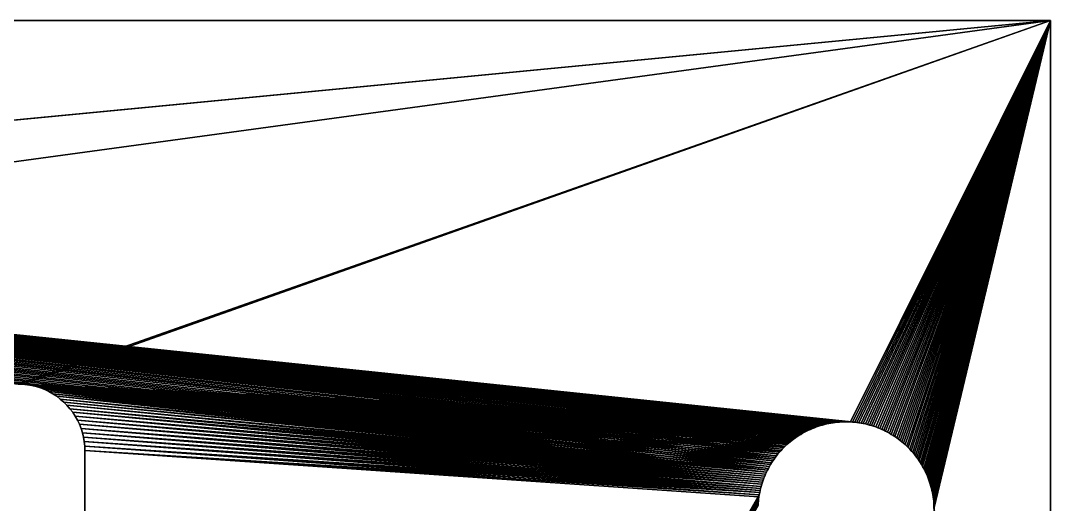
# Model space of a CAD drawing. Extents: x -751 to -532, y 243 to 386.
# Drawn here: x -588.2 to -532.5, y 360.2 to 386.4 of the extents above; entities that cross this region are included whole.
import ezdxf

# ---------------------------------------------------------------- set-up
doc = ezdxf.new("R2010")
doc.units = 0

msp = doc.modelspace()

# ---------------------------------------------------------------- linework, layer by layer
for points in [[(-751.477, 386.383, -3.492), (-751.477, 386.383, 3.492), (-532.462, 386.383, 3.492)], [(-751.477, 386.383, -3.492), (-532.462, 386.383, 3.492), (-532.462, 386.383, -3.492)], [(-737.194, 366.707, -3.492), (-751.477, 386.383, -3.492), (-532.462, 386.383, -3.492)], [(-543.048, 364.646, 3.492), (-532.462, 386.383, 3.492), (-751.477, 386.383, 3.492)], [(-543.164, 364.656, 3.492), (-543.048, 364.646, 3.492), (-751.477, 386.383, 3.492)], [(-543.281, 364.663, 3.492), (-543.164, 364.656, 3.492), (-751.477, 386.383, 3.492)], [(-543.398, 364.667, 3.492), (-543.281, 364.663, 3.492), (-751.477, 386.383, 3.492)], [(-543.515, 364.669, 3.492), (-543.398, 364.667, 3.492), (-751.477, 386.383, 3.492)], [(-543.632, 364.667, 3.492), (-543.515, 364.669, 3.492), (-751.477, 386.383, 3.492)], [(-543.748, 364.663, 3.492), (-543.632, 364.667, 3.492), (-751.477, 386.383, 3.492)], [(-543.865, 364.656, 3.492), (-543.748, 364.663, 3.492), (-751.477, 386.383, 3.492)], [(-543.982, 364.646, 3.492), (-543.865, 364.656, 3.492), (-751.477, 386.383, 3.492)], [(-544.098, 364.633, 3.492), (-543.982, 364.646, 3.492), (-751.477, 386.383, 3.492)], [(-544.214, 364.617, 3.492), (-544.098, 364.633, 3.492), (-751.477, 386.383, 3.492)], [(-544.329, 364.599, 3.492), (-544.214, 364.617, 3.492), (-751.477, 386.383, 3.492)], [(-544.444, 364.577, 3.492), (-544.329, 364.599, 3.492), (-751.477, 386.383, 3.492)], [(-544.558, 364.553, 3.492), (-544.444, 364.577, 3.492), (-751.477, 386.383, 3.492)], [(-544.672, 364.526, 3.492), (-544.558, 364.553, 3.492), (-751.477, 386.383, 3.492)], [(-544.785, 364.496, 3.492), (-544.672, 364.526, 3.492), (-751.477, 386.383, 3.492)], [(-544.897, 364.464, 3.492), (-544.785, 364.496, 3.492), (-751.477, 386.383, 3.492)], [(-545.009, 364.428, 3.492), (-544.897, 364.464, 3.492), (-751.477, 386.383, 3.492)], [(-545.119, 364.39, 3.492), (-545.009, 364.428, 3.492), (-751.477, 386.383, 3.492)], [(-545.229, 364.35, 3.492), (-545.119, 364.39, 3.492), (-751.477, 386.383, 3.492)], [(-545.337, 364.306, 3.492), (-545.229, 364.35, 3.492), (-751.477, 386.383, 3.492)], [(-545.445, 364.26, 3.492), (-545.337, 364.306, 3.492), (-751.477, 386.383, 3.492)], [(-545.551, 364.211, 3.492), (-545.445, 364.26, 3.492), (-751.477, 386.383, 3.492)], [(-545.656, 364.16, 3.492), (-545.551, 364.211, 3.492), (-751.477, 386.383, 3.492)], [(-545.76, 364.106, 3.492), (-545.656, 364.16, 3.492), (-751.477, 386.383, 3.492)], [(-545.862, 364.05, 3.492), (-545.76, 364.106, 3.492), (-751.477, 386.383, 3.492)], [(-545.963, 363.991, 3.492), (-545.862, 364.05, 3.492), (-751.477, 386.383, 3.492)], [(-546.063, 363.93, 3.492), (-545.963, 363.991, 3.492), (-751.477, 386.383, 3.492)], [(-546.161, 363.866, 3.492), (-546.063, 363.93, 3.492), (-751.477, 386.383, 3.492)], [(-546.257, 363.8, 3.492), (-546.161, 363.866, 3.492), (-751.477, 386.383, 3.492)], [(-546.352, 363.731, 3.492), (-546.257, 363.8, 3.492), (-751.477, 386.383, 3.492)], [(-546.445, 363.661, 3.492), (-546.352, 363.731, 3.492), (-751.477, 386.383, 3.492)], [(-546.536, 363.588, 3.492), (-546.445, 363.661, 3.492), (-751.477, 386.383, 3.492)], [(-546.625, 363.512, 3.492), (-546.536, 363.588, 3.492), (-751.477, 386.383, 3.492)], [(-546.713, 363.435, 3.492), (-546.625, 363.512, 3.492), (-751.477, 386.383, 3.492)], [(-546.799, 363.355, 3.492), (-546.713, 363.435, 3.492), (-751.477, 386.383, 3.492)], [(-546.882, 363.274, 3.492), (-546.799, 363.355, 3.492), (-751.477, 386.383, 3.492)], [(-546.964, 363.19, 3.492), (-546.882, 363.274, 3.492), (-751.477, 386.383, 3.492)], [(-547.044, 363.104, 3.492), (-546.964, 363.19, 3.492), (-751.477, 386.383, 3.492)], [(-547.121, 363.017, 3.492), (-547.044, 363.104, 3.492), (-751.477, 386.383, 3.492)], [(-547.196, 362.927, 3.492), (-547.121, 363.017, 3.492), (-751.477, 386.383, 3.492)], [(-547.269, 362.836, 3.492), (-547.196, 362.927, 3.492), (-751.477, 386.383, 3.492)], [(-547.34, 362.743, 3.492), (-547.269, 362.836, 3.492), (-751.477, 386.383, 3.492)], [(-547.409, 362.648, 3.492), (-547.34, 362.743, 3.492), (-751.477, 386.383, 3.492)], [(-547.475, 362.552, 3.492), (-547.409, 362.648, 3.492), (-751.477, 386.383, 3.492)], [(-547.538, 362.454, 3.492), (-547.475, 362.552, 3.492), (-751.477, 386.383, 3.492)], [(-547.6, 362.355, 3.492), (-547.538, 362.454, 3.492), (-751.477, 386.383, 3.492)], [(-547.659, 362.254, 3.492), (-547.6, 362.355, 3.492), (-751.477, 386.383, 3.492)], [(-547.715, 362.151, 3.492), (-547.659, 362.254, 3.492), (-751.477, 386.383, 3.492)], [(-547.769, 362.047, 3.492), (-547.715, 362.151, 3.492), (-751.477, 386.383, 3.492)], [(-547.82, 361.942, 3.492), (-547.769, 362.047, 3.492), (-751.477, 386.383, 3.492)], [(-751.477, 386.383, 3.492), (-588.281, 366.707, 3.492), (-588.035, 366.698, 3.492)], [(-751.477, 386.383, 3.492), (-588.035, 366.698, 3.492), (-587.791, 366.673, 3.492)], [(-547.82, 361.942, 3.492), (-751.477, 386.383, 3.492), (-587.791, 366.673, 3.492)], [(-736.855, 366.719, -3.492), (-737.194, 366.707, -3.492), (-532.462, 386.383, -3.492)], [(-676.593, 366.719, -3.492), (-736.855, 366.719, -3.492), (-532.462, 386.383, -3.492)], [(-676.593, 366.719, -3.492), (-532.462, 386.383, -3.492), (-588.281, 366.707, -3.492)], [(-532.462, 386.383, -3.492), (-588.035, 366.698, -3.492), (-588.281, 366.707, -3.492)], [(-532.462, 386.383, -3.492), (-543.281, 364.663, -3.492), (-588.035, 366.698, -3.492)], [(-532.462, 386.383, -3.492), (-543.164, 364.656, -3.492), (-543.281, 364.663, -3.492)], [(-532.462, 386.383, -3.492), (-543.048, 364.646, -3.492), (-543.164, 364.656, -3.492)], [(-532.462, 386.383, -3.492), (-542.932, 364.633, -3.492), (-543.048, 364.646, -3.492)], [(-543.048, 364.646, 3.492), (-542.932, 364.633, 3.492), (-532.462, 386.383, 3.492)], [(-532.462, 386.383, -3.492), (-542.816, 364.617, -3.492), (-542.932, 364.633, -3.492)], [(-542.932, 364.633, 3.492), (-542.816, 364.617, 3.492), (-532.462, 386.383, 3.492)], [(-532.462, 386.383, -3.492), (-542.701, 364.599, -3.492), (-542.816, 364.617, -3.492)], [(-542.816, 364.617, 3.492), (-542.701, 364.599, 3.492), (-532.462, 386.383, 3.492)], [(-542.586, 364.577, -3.492), (-542.701, 364.599, -3.492), (-532.462, 386.383, -3.492)], [(-532.462, 386.383, 3.492), (-542.701, 364.599, 3.492), (-542.586, 364.577, 3.492)], [(-542.471, 364.553, -3.492), (-542.586, 364.577, -3.492), (-532.462, 386.383, -3.492)], [(-532.462, 386.383, 3.492), (-542.586, 364.577, 3.492), (-542.471, 364.553, 3.492)], [(-542.358, 364.526, -3.492), (-542.471, 364.553, -3.492), (-532.462, 386.383, -3.492)], [(-532.462, 386.383, 3.492), (-542.471, 364.553, 3.492), (-542.358, 364.526, 3.492)], [(-542.245, 364.496, -3.492), (-542.358, 364.526, -3.492), (-532.462, 386.383, -3.492)], [(-532.462, 386.383, 3.492), (-542.358, 364.526, 3.492), (-542.245, 364.496, 3.492)], [(-542.132, 364.464, -3.492), (-542.245, 364.496, -3.492), (-532.462, 386.383, -3.492)], [(-532.462, 386.383, 3.492), (-542.245, 364.496, 3.492), (-542.132, 364.464, 3.492)], [(-542.021, 364.428, -3.492), (-542.132, 364.464, -3.492), (-532.462, 386.383, -3.492)], [(-532.462, 386.383, 3.492), (-542.132, 364.464, 3.492), (-542.021, 364.428, 3.492)], [(-541.91, 364.39, -3.492), (-542.021, 364.428, -3.492), (-532.462, 386.383, -3.492)], [(-532.462, 386.383, 3.492), (-542.021, 364.428, 3.492), (-541.91, 364.39, 3.492)], [(-541.801, 364.35, -3.492), (-541.91, 364.39, -3.492), (-532.462, 386.383, -3.492)], [(-532.462, 386.383, 3.492), (-541.91, 364.39, 3.492), (-541.801, 364.35, 3.492)], [(-541.692, 364.306, -3.492), (-541.801, 364.35, -3.492), (-532.462, 386.383, -3.492)], [(-532.462, 386.383, 3.492), (-541.801, 364.35, 3.492), (-541.692, 364.306, 3.492)], [(-541.585, 364.26, -3.492), (-541.692, 364.306, -3.492), (-532.462, 386.383, -3.492)], [(-532.462, 386.383, 3.492), (-541.692, 364.306, 3.492), (-541.585, 364.26, 3.492)], [(-541.479, 364.211, -3.492), (-541.585, 364.26, -3.492), (-532.462, 386.383, -3.492)], [(-532.462, 386.383, 3.492), (-541.585, 364.26, 3.492), (-541.479, 364.211, 3.492)], [(-541.373, 364.16, -3.492), (-541.479, 364.211, -3.492), (-532.462, 386.383, -3.492)], [(-532.462, 386.383, 3.492), (-541.479, 364.211, 3.492), (-541.373, 364.16, 3.492)], [(-541.27, 364.106, -3.492), (-541.373, 364.16, -3.492), (-532.462, 386.383, -3.492)], [(-532.462, 386.383, 3.492), (-541.373, 364.16, 3.492), (-541.27, 364.106, 3.492)], [(-541.167, 364.05, -3.492), (-541.27, 364.106, -3.492), (-532.462, 386.383, -3.492)], [(-532.462, 386.383, 3.492), (-541.27, 364.106, 3.492), (-541.167, 364.05, 3.492)], [(-541.066, 363.991, -3.492), (-541.167, 364.05, -3.492), (-532.462, 386.383, -3.492)], [(-532.462, 386.383, 3.492), (-541.167, 364.05, 3.492), (-541.066, 363.991, 3.492)], [(-540.967, 363.93, -3.492), (-541.066, 363.991, -3.492), (-532.462, 386.383, -3.492)], [(-532.462, 386.383, 3.492), (-541.066, 363.991, 3.492), (-540.967, 363.93, 3.492)], [(-540.869, 363.866, -3.492), (-540.967, 363.93, -3.492), (-532.462, 386.383, -3.492)], [(-532.462, 386.383, 3.492), (-540.967, 363.93, 3.492), (-540.869, 363.866, 3.492)], [(-540.772, 363.8, -3.492), (-540.869, 363.866, -3.492), (-532.462, 386.383, -3.492)], [(-532.462, 386.383, 3.492), (-540.869, 363.866, 3.492), (-540.772, 363.8, 3.492)], [(-540.678, 363.731, -3.492), (-540.772, 363.8, -3.492), (-532.462, 386.383, -3.492)], [(-532.462, 386.383, 3.492), (-540.772, 363.8, 3.492), (-540.678, 363.731, 3.492)], [(-540.585, 363.661, -3.492), (-540.678, 363.731, -3.492), (-532.462, 386.383, -3.492)], [(-532.462, 386.383, 3.492), (-540.678, 363.731, 3.492), (-540.585, 363.661, 3.492)], [(-540.493, 363.588, -3.492), (-540.585, 363.661, -3.492), (-532.462, 386.383, -3.492)], [(-532.462, 386.383, 3.492), (-540.585, 363.661, 3.492), (-540.493, 363.588, 3.492)], [(-540.404, 363.512, -3.492), (-540.493, 363.588, -3.492), (-532.462, 386.383, -3.492)], [(-532.462, 386.383, 3.492), (-540.493, 363.588, 3.492), (-540.404, 363.512, 3.492)], [(-540.316, 363.435, -3.492), (-540.404, 363.512, -3.492), (-532.462, 386.383, -3.492)], [(-532.462, 386.383, 3.492), (-540.404, 363.512, 3.492), (-540.316, 363.435, 3.492)], [(-540.231, 363.355, -3.492), (-540.316, 363.435, -3.492), (-532.462, 386.383, -3.492)], [(-532.462, 386.383, 3.492), (-540.316, 363.435, 3.492), (-540.231, 363.355, 3.492)], [(-540.147, 363.274, -3.492), (-540.231, 363.355, -3.492), (-532.462, 386.383, -3.492)], [(-532.462, 386.383, 3.492), (-540.231, 363.355, 3.492), (-540.147, 363.274, 3.492)], [(-540.066, 363.19, -3.492), (-540.147, 363.274, -3.492), (-532.462, 386.383, -3.492)], [(-532.462, 386.383, 3.492), (-540.147, 363.274, 3.492), (-540.066, 363.19, 3.492)], [(-539.986, 363.104, -3.492), (-540.066, 363.19, -3.492), (-532.462, 386.383, -3.492)], [(-532.462, 386.383, 3.492), (-540.066, 363.19, 3.492), (-539.986, 363.104, 3.492)], [(-539.909, 363.017, -3.492), (-539.986, 363.104, -3.492), (-532.462, 386.383, -3.492)], [(-532.462, 386.383, 3.492), (-539.986, 363.104, 3.492), (-539.909, 363.017, 3.492)], [(-539.833, 362.927, -3.492), (-539.909, 363.017, -3.492), (-532.462, 386.383, -3.492)], [(-532.462, 386.383, 3.492), (-539.909, 363.017, 3.492), (-539.833, 362.927, 3.492)], [(-539.76, 362.836, -3.492), (-539.833, 362.927, -3.492), (-532.462, 386.383, -3.492)], [(-532.462, 386.383, 3.492), (-539.833, 362.927, 3.492), (-539.76, 362.836, 3.492)], [(-539.689, 362.743, -3.492), (-539.76, 362.836, -3.492), (-532.462, 386.383, -3.492)], [(-532.462, 386.383, 3.492), (-539.76, 362.836, 3.492), (-539.689, 362.743, 3.492)], [(-539.621, 362.648, -3.492), (-539.689, 362.743, -3.492), (-532.462, 386.383, -3.492)], [(-532.462, 386.383, 3.492), (-539.689, 362.743, 3.492), (-539.621, 362.648, 3.492)], [(-539.555, 362.552, -3.492), (-539.621, 362.648, -3.492), (-532.462, 386.383, -3.492)], [(-532.462, 386.383, 3.492), (-539.621, 362.648, 3.492), (-539.555, 362.552, 3.492)], [(-539.491, 362.454, -3.492), (-539.555, 362.552, -3.492), (-532.462, 386.383, -3.492)], [(-532.462, 386.383, 3.492), (-539.555, 362.552, 3.492), (-539.491, 362.454, 3.492)], [(-539.43, 362.355, -3.492), (-539.491, 362.454, -3.492), (-532.462, 386.383, -3.492)], [(-532.462, 386.383, 3.492), (-539.491, 362.454, 3.492), (-539.43, 362.355, 3.492)], [(-539.371, 362.254, -3.492), (-539.43, 362.355, -3.492), (-532.462, 386.383, -3.492)], [(-532.462, 386.383, 3.492), (-539.43, 362.355, 3.492), (-539.371, 362.254, 3.492)], [(-539.315, 362.151, -3.492), (-539.371, 362.254, -3.492), (-532.462, 386.383, -3.492)], [(-532.462, 386.383, 3.492), (-539.371, 362.254, 3.492), (-539.315, 362.151, 3.492)], [(-539.261, 362.047, -3.492), (-539.315, 362.151, -3.492), (-532.462, 386.383, -3.492)], [(-532.462, 386.383, 3.492), (-539.315, 362.151, 3.492), (-539.261, 362.047, 3.492)], [(-539.21, 361.942, -3.492), (-539.261, 362.047, -3.492), (-532.462, 386.383, -3.492)], [(-532.462, 386.383, 3.492), (-539.261, 362.047, 3.492), (-539.21, 361.942, 3.492)], [(-539.161, 361.836, -3.492), (-539.21, 361.942, -3.492), (-532.462, 386.383, -3.492)], [(-532.462, 386.383, 3.492), (-539.21, 361.942, 3.492), (-539.161, 361.836, 3.492)], [(-539.115, 361.729, -3.492), (-539.161, 361.836, -3.492), (-532.462, 386.383, -3.492)], [(-532.462, 386.383, 3.492), (-539.161, 361.836, 3.492), (-539.115, 361.729, 3.492)], [(-539.071, 361.62, -3.492), (-539.115, 361.729, -3.492), (-532.462, 386.383, -3.492)], [(-532.462, 386.383, 3.492), (-539.115, 361.729, 3.492), (-539.071, 361.62, 3.492)], [(-539.031, 361.511, -3.492), (-539.071, 361.62, -3.492), (-532.462, 386.383, -3.492)], [(-532.462, 386.383, 3.492), (-539.071, 361.62, 3.492), (-539.031, 361.511, 3.492)], [(-538.993, 361.4, -3.492), (-539.031, 361.511, -3.492), (-532.462, 386.383, -3.492)], [(-532.462, 386.383, 3.492), (-539.031, 361.511, 3.492), (-538.993, 361.4, 3.492)], [(-538.957, 361.289, -3.492), (-538.993, 361.4, -3.492), (-532.462, 386.383, -3.492)], [(-532.462, 386.383, 3.492), (-538.993, 361.4, 3.492), (-538.957, 361.289, 3.492)], [(-538.925, 361.176, -3.492), (-538.957, 361.289, -3.492), (-532.462, 386.383, -3.492)], [(-532.462, 386.383, 3.492), (-538.957, 361.289, 3.492), (-538.925, 361.176, 3.492)], [(-538.895, 361.063, -3.492), (-538.925, 361.176, -3.492), (-532.462, 386.383, -3.492)], [(-532.462, 386.383, 3.492), (-538.925, 361.176, 3.492), (-538.895, 361.063, 3.492)], [(-538.868, 360.95, -3.492), (-538.895, 361.063, -3.492), (-532.462, 386.383, -3.492)], [(-532.462, 386.383, 3.492), (-538.895, 361.063, 3.492), (-538.868, 360.95, 3.492)], [(-538.844, 360.835, -3.492), (-538.868, 360.95, -3.492), (-532.462, 386.383, -3.492)], [(-532.462, 386.383, 3.492), (-538.868, 360.95, 3.492), (-538.844, 360.835, 3.492)], [(-538.822, 360.72, -3.492), (-538.844, 360.835, -3.492), (-532.462, 386.383, -3.492)], [(-532.462, 386.383, 3.492), (-538.844, 360.835, 3.492), (-538.822, 360.72, 3.492)], [(-538.804, 360.605, -3.492), (-538.822, 360.72, -3.492), (-532.462, 386.383, -3.492)], [(-532.462, 386.383, 3.492), (-538.822, 360.72, 3.492), (-538.804, 360.605, 3.492)], [(-538.788, 360.489, -3.492), (-538.804, 360.605, -3.492), (-532.462, 386.383, -3.492)], [(-532.462, 386.383, 3.492), (-538.804, 360.605, 3.492), (-538.788, 360.489, 3.492)], [(-538.775, 360.373, -3.492), (-538.788, 360.489, -3.492), (-532.462, 386.383, -3.492)], [(-532.462, 386.383, 3.492), (-538.788, 360.489, 3.492), (-538.775, 360.373, 3.492)], [(-538.765, 360.257, -3.492), (-538.775, 360.373, -3.492), (-532.462, 386.383, -3.492)], [(-532.462, 386.383, 3.492), (-538.775, 360.373, 3.492), (-538.765, 360.257, 3.492)], [(-538.758, 360.14, -3.492), (-538.765, 360.257, -3.492), (-532.462, 386.383, -3.492)], [(-532.462, 386.383, 3.492), (-538.765, 360.257, 3.492), (-538.758, 360.14, 3.492)], [(-538.758, 360.14, -3.492), (-532.462, 386.383, -3.492), (-532.462, 242.99, -3.492)], [(-532.462, 386.383, 3.492), (-538.758, 360.14, 3.492), (-538.754, 360.023, 3.492)], [(-532.462, 242.99, 3.492), (-532.462, 386.383, 3.492), (-538.754, 360.023, 3.492)], [(-532.462, 386.383, -3.492), (-532.462, 386.383, 3.492), (-532.462, 242.99, 3.492)], [(-532.462, 386.383, -3.492), (-532.462, 242.99, 3.492), (-532.462, 242.99, -3.492)], [(-588.281, 366.707, 3.492), (-588.281, 366.707, -3.492), (-588.035, 366.698, -3.492)], [(-588.281, 366.707, 3.492), (-588.035, 366.698, -3.492), (-588.035, 366.698, 3.492)], [(-547.196, 362.927, -3.492), (-587.791, 366.673, -3.492), (-588.035, 366.698, -3.492)], [(-547.121, 363.017, -3.492), (-547.196, 362.927, -3.492), (-588.035, 366.698, -3.492)], [(-547.044, 363.104, -3.492), (-547.121, 363.017, -3.492), (-588.035, 366.698, -3.492)], [(-546.964, 363.19, -3.492), (-547.044, 363.104, -3.492), (-588.035, 366.698, -3.492)], [(-546.882, 363.274, -3.492), (-546.964, 363.19, -3.492), (-588.035, 366.698, -3.492)], [(-546.799, 363.355, -3.492), (-546.882, 363.274, -3.492), (-588.035, 366.698, -3.492)], [(-546.713, 363.435, -3.492), (-546.799, 363.355, -3.492), (-588.035, 366.698, -3.492)], [(-546.625, 363.512, -3.492), (-546.713, 363.435, -3.492), (-588.035, 366.698, -3.492)], [(-546.536, 363.588, -3.492), (-546.625, 363.512, -3.492), (-588.035, 366.698, -3.492)], [(-546.445, 363.661, -3.492), (-546.536, 363.588, -3.492), (-588.035, 366.698, -3.492)], [(-546.352, 363.731, -3.492), (-546.445, 363.661, -3.492), (-588.035, 366.698, -3.492)], [(-546.257, 363.8, -3.492), (-546.352, 363.731, -3.492), (-588.035, 366.698, -3.492)], [(-546.161, 363.866, -3.492), (-546.257, 363.8, -3.492), (-588.035, 366.698, -3.492)], [(-546.063, 363.93, -3.492), (-546.161, 363.866, -3.492), (-588.035, 366.698, -3.492)], [(-545.963, 363.991, -3.492), (-546.063, 363.93, -3.492), (-588.035, 366.698, -3.492)], [(-545.862, 364.05, -3.492), (-545.963, 363.991, -3.492), (-588.035, 366.698, -3.492)], [(-545.76, 364.106, -3.492), (-545.862, 364.05, -3.492), (-588.035, 366.698, -3.492)], [(-545.656, 364.16, -3.492), (-545.76, 364.106, -3.492), (-588.035, 366.698, -3.492)], [(-545.551, 364.211, -3.492), (-545.656, 364.16, -3.492), (-588.035, 366.698, -3.492)], [(-545.445, 364.26, -3.492), (-545.551, 364.211, -3.492), (-588.035, 366.698, -3.492)], [(-545.337, 364.306, -3.492), (-545.445, 364.26, -3.492), (-588.035, 366.698, -3.492)], [(-545.229, 364.35, -3.492), (-545.337, 364.306, -3.492), (-588.035, 366.698, -3.492)], [(-545.119, 364.39, -3.492), (-545.229, 364.35, -3.492), (-588.035, 366.698, -3.492)], [(-545.009, 364.428, -3.492), (-545.119, 364.39, -3.492), (-588.035, 366.698, -3.492)], [(-544.897, 364.464, -3.492), (-545.009, 364.428, -3.492), (-588.035, 366.698, -3.492)], [(-544.785, 364.496, -3.492), (-544.897, 364.464, -3.492), (-588.035, 366.698, -3.492)], [(-544.672, 364.526, -3.492), (-544.785, 364.496, -3.492), (-588.035, 366.698, -3.492)], [(-544.558, 364.553, -3.492), (-544.672, 364.526, -3.492), (-588.035, 366.698, -3.492)], [(-544.444, 364.577, -3.492), (-544.558, 364.553, -3.492), (-588.035, 366.698, -3.492)], [(-544.329, 364.599, -3.492), (-544.444, 364.577, -3.492), (-588.035, 366.698, -3.492)], [(-544.214, 364.617, -3.492), (-544.329, 364.599, -3.492), (-588.035, 366.698, -3.492)], [(-544.098, 364.633, -3.492), (-544.214, 364.617, -3.492), (-588.035, 366.698, -3.492)], [(-543.982, 364.646, -3.492), (-544.098, 364.633, -3.492), (-588.035, 366.698, -3.492)], [(-543.865, 364.656, -3.492), (-543.982, 364.646, -3.492), (-588.035, 366.698, -3.492)], [(-543.748, 364.663, -3.492), (-543.865, 364.656, -3.492), (-588.035, 366.698, -3.492)], [(-543.632, 364.667, -3.492), (-543.748, 364.663, -3.492), (-588.035, 366.698, -3.492)], [(-543.515, 364.669, -3.492), (-543.632, 364.667, -3.492), (-588.035, 366.698, -3.492)], [(-543.398, 364.667, -3.492), (-543.515, 364.669, -3.492), (-588.035, 366.698, -3.492)], [(-543.281, 364.663, -3.492), (-543.398, 364.667, -3.492), (-588.035, 366.698, -3.492)], [(-588.035, 366.698, 3.492), (-588.035, 366.698, -3.492), (-587.791, 366.673, -3.492)], [(-588.035, 366.698, 3.492), (-587.791, 366.673, -3.492), (-587.791, 366.673, 3.492)], [(-547.269, 362.836, -3.492), (-587.549, 366.632, -3.492), (-587.791, 366.673, -3.492)], [(-547.196, 362.927, -3.492), (-547.269, 362.836, -3.492), (-587.791, 366.673, -3.492)], [(-547.82, 361.942, 3.492), (-587.791, 366.673, 3.492), (-587.549, 366.632, 3.492)], [(-587.791, 366.673, 3.492), (-587.791, 366.673, -3.492), (-587.549, 366.632, -3.492)], [(-587.791, 366.673, 3.492), (-587.549, 366.632, -3.492), (-587.549, 366.632, 3.492)], [(-547.34, 362.743, -3.492), (-587.31, 366.573, -3.492), (-587.549, 366.632, -3.492)], [(-547.269, 362.836, -3.492), (-547.34, 362.743, -3.492), (-587.549, 366.632, -3.492)], [(-547.82, 361.942, 3.492), (-587.549, 366.632, 3.492), (-587.31, 366.573, 3.492)], [(-587.549, 366.632, 3.492), (-587.549, 366.632, -3.492), (-587.31, 366.573, -3.492)], [(-587.549, 366.632, 3.492), (-587.31, 366.573, -3.492), (-587.31, 366.573, 3.492)], [(-547.409, 362.648, -3.492), (-587.076, 366.499, -3.492), (-587.31, 366.573, -3.492)], [(-547.34, 362.743, -3.492), (-547.409, 362.648, -3.492), (-587.31, 366.573, -3.492)], [(-587.31, 366.573, 3.492), (-587.076, 366.499, 3.492), (-547.82, 361.942, 3.492)], [(-587.31, 366.573, 3.492), (-587.31, 366.573, -3.492), (-587.076, 366.499, -3.492)], [(-587.31, 366.573, 3.492), (-587.076, 366.499, -3.492), (-587.076, 366.499, 3.492)], [(-547.475, 362.552, -3.492), (-586.847, 366.409, -3.492), (-587.076, 366.499, -3.492)], [(-547.409, 362.648, -3.492), (-547.475, 362.552, -3.492), (-587.076, 366.499, -3.492)], [(-587.076, 366.499, 3.492), (-586.847, 366.409, 3.492), (-547.82, 361.942, 3.492)], [(-587.076, 366.499, 3.492), (-587.076, 366.499, -3.492), (-586.847, 366.409, -3.492)], [(-587.076, 366.499, 3.492), (-586.847, 366.409, -3.492), (-586.847, 366.409, 3.492)], [(-547.538, 362.454, -3.492), (-586.625, 366.303, -3.492), (-586.847, 366.409, -3.492)], [(-547.475, 362.552, -3.492), (-547.538, 362.454, -3.492), (-586.847, 366.409, -3.492)], [(-586.847, 366.409, 3.492), (-586.625, 366.303, 3.492), (-547.82, 361.942, 3.492)], [(-586.847, 366.409, 3.492), (-586.847, 366.409, -3.492), (-586.625, 366.303, -3.492)], [(-586.847, 366.409, 3.492), (-586.625, 366.303, -3.492), (-586.625, 366.303, 3.492)], [(-547.6, 362.355, -3.492), (-586.411, 366.183, -3.492), (-586.625, 366.303, -3.492)], [(-547.538, 362.454, -3.492), (-547.6, 362.355, -3.492), (-586.625, 366.303, -3.492)], [(-586.625, 366.303, 3.492), (-586.411, 366.183, 3.492), (-547.82, 361.942, 3.492)], [(-586.625, 366.303, 3.492), (-586.625, 366.303, -3.492), (-586.411, 366.183, -3.492)], [(-586.625, 366.303, 3.492), (-586.411, 366.183, -3.492), (-586.411, 366.183, 3.492)], [(-547.659, 362.254, -3.492), (-586.206, 366.048, -3.492), (-586.411, 366.183, -3.492)], [(-547.6, 362.355, -3.492), (-547.659, 362.254, -3.492), (-586.411, 366.183, -3.492)], [(-586.411, 366.183, 3.492), (-586.206, 366.048, 3.492), (-547.82, 361.942, 3.492)], [(-586.411, 366.183, -3.492), (-586.206, 366.048, -3.492), (-586.206, 366.048, 3.492)], [(-586.411, 366.183, -3.492), (-586.206, 366.048, 3.492), (-586.411, 366.183, 3.492)], [(-547.715, 362.151, -3.492), (-586.01, 365.9, -3.492), (-586.206, 366.048, -3.492)], [(-547.659, 362.254, -3.492), (-547.715, 362.151, -3.492), (-586.206, 366.048, -3.492)], [(-586.206, 366.048, 3.492), (-586.01, 365.9, 3.492), (-547.82, 361.942, 3.492)], [(-586.206, 366.048, -3.492), (-586.01, 365.9, -3.492), (-586.01, 365.9, 3.492)], [(-586.206, 366.048, -3.492), (-586.01, 365.9, 3.492), (-586.206, 366.048, 3.492)], [(-547.769, 362.047, -3.492), (-585.825, 365.738, -3.492), (-586.01, 365.9, -3.492)], [(-547.715, 362.151, -3.492), (-547.769, 362.047, -3.492), (-586.01, 365.9, -3.492)], [(-586.01, 365.9, 3.492), (-585.825, 365.738, 3.492), (-547.82, 361.942, 3.492)], [(-586.01, 365.9, -3.492), (-585.825, 365.738, -3.492), (-585.825, 365.738, 3.492)], [(-586.01, 365.9, -3.492), (-585.825, 365.738, 3.492), (-586.01, 365.9, 3.492)], [(-547.82, 361.942, -3.492), (-585.651, 365.565, -3.492), (-585.825, 365.738, -3.492)], [(-547.769, 362.047, -3.492), (-547.82, 361.942, -3.492), (-585.825, 365.738, -3.492)], [(-585.825, 365.738, 3.492), (-585.651, 365.565, 3.492), (-547.82, 361.942, 3.492)], [(-585.825, 365.738, -3.492), (-585.651, 365.565, -3.492), (-585.651, 365.565, 3.492)], [(-585.825, 365.738, -3.492), (-585.651, 365.565, 3.492), (-585.825, 365.738, 3.492)], [(-547.869, 361.836, -3.492), (-585.49, 365.379, -3.492), (-585.651, 365.565, -3.492)], [(-547.82, 361.942, -3.492), (-547.869, 361.836, -3.492), (-585.651, 365.565, -3.492)], [(-585.651, 365.565, 3.492), (-585.49, 365.379, 3.492), (-547.82, 361.942, 3.492)], [(-585.651, 365.565, -3.492), (-585.49, 365.379, -3.492), (-585.49, 365.379, 3.492)], [(-585.651, 365.565, -3.492), (-585.49, 365.379, 3.492), (-585.651, 365.565, 3.492)], [(-547.915, 361.729, -3.492), (-585.341, 365.184, -3.492), (-585.49, 365.379, -3.492)], [(-547.869, 361.836, -3.492), (-547.915, 361.729, -3.492), (-585.49, 365.379, -3.492)], [(-585.49, 365.379, 3.492), (-585.341, 365.184, 3.492), (-547.869, 361.836, 3.492)], [(-585.49, 365.379, 3.492), (-547.869, 361.836, 3.492), (-547.82, 361.942, 3.492)], [(-585.49, 365.379, -3.492), (-585.341, 365.184, -3.492), (-585.341, 365.184, 3.492)], [(-585.49, 365.379, -3.492), (-585.341, 365.184, 3.492), (-585.49, 365.379, 3.492)], [(-547.958, 361.62, -3.492), (-585.206, 364.978, -3.492), (-585.341, 365.184, -3.492)], [(-547.915, 361.729, -3.492), (-547.958, 361.62, -3.492), (-585.341, 365.184, -3.492)], [(-585.341, 365.184, 3.492), (-585.206, 364.978, 3.492), (-547.915, 361.729, 3.492)], [(-585.341, 365.184, 3.492), (-547.915, 361.729, 3.492), (-547.869, 361.836, 3.492)], [(-585.341, 365.184, -3.492), (-585.206, 364.978, -3.492), (-585.206, 364.978, 3.492)], [(-585.341, 365.184, -3.492), (-585.206, 364.978, 3.492), (-585.341, 365.184, 3.492)], [(-547.999, 361.511, -3.492), (-585.086, 364.764, -3.492), (-585.206, 364.978, -3.492)], [(-547.958, 361.62, -3.492), (-547.999, 361.511, -3.492), (-585.206, 364.978, -3.492)], [(-585.206, 364.978, 3.492), (-585.086, 364.764, 3.492), (-547.958, 361.62, 3.492)], [(-585.206, 364.978, 3.492), (-547.958, 361.62, 3.492), (-547.915, 361.729, 3.492)], [(-585.206, 364.978, -3.492), (-585.086, 364.764, -3.492), (-585.086, 364.764, 3.492)], [(-585.206, 364.978, -3.492), (-585.086, 364.764, 3.492), (-585.206, 364.978, 3.492)], [(-548.037, 361.4, -3.492), (-584.98, 364.542, -3.492), (-585.086, 364.764, -3.492)], [(-547.999, 361.511, -3.492), (-548.037, 361.4, -3.492), (-585.086, 364.764, -3.492)], [(-585.086, 364.764, 3.492), (-584.98, 364.542, 3.492), (-547.999, 361.511, 3.492)], [(-585.086, 364.764, 3.492), (-547.999, 361.511, 3.492), (-547.958, 361.62, 3.492)], [(-585.086, 364.764, -3.492), (-584.98, 364.542, -3.492), (-584.98, 364.542, 3.492)], [(-585.086, 364.764, -3.492), (-584.98, 364.542, 3.492), (-585.086, 364.764, 3.492)], [(-548.072, 361.289, -3.492), (-584.89, 364.314, -3.492), (-584.98, 364.542, -3.492)], [(-548.037, 361.4, -3.492), (-548.072, 361.289, -3.492), (-584.98, 364.542, -3.492)], [(-584.98, 364.542, 3.492), (-584.89, 364.314, 3.492), (-548.037, 361.4, 3.492)], [(-584.98, 364.542, 3.492), (-548.037, 361.4, 3.492), (-547.999, 361.511, 3.492)], [(-584.98, 364.542, -3.492), (-584.89, 364.314, -3.492), (-584.89, 364.314, 3.492)], [(-584.98, 364.542, -3.492), (-584.89, 364.314, 3.492), (-584.98, 364.542, 3.492)], [(-548.105, 361.176, -3.492), (-584.816, 364.079, -3.492), (-584.89, 364.314, -3.492)], [(-548.072, 361.289, -3.492), (-548.105, 361.176, -3.492), (-584.89, 364.314, -3.492)], [(-584.89, 364.314, 3.492), (-584.816, 364.079, 3.492), (-548.072, 361.289, 3.492)], [(-584.89, 364.314, 3.492), (-548.072, 361.289, 3.492), (-548.037, 361.4, 3.492)], [(-584.89, 364.314, -3.492), (-584.816, 364.079, -3.492), (-584.816, 364.079, 3.492)], [(-584.89, 364.314, -3.492), (-584.816, 364.079, 3.492), (-584.89, 364.314, 3.492)], [(-545.551, 364.211, 3.492), (-545.551, 364.211, -3.492), (-545.445, 364.26, -3.492)], [(-545.551, 364.211, 3.492), (-545.445, 364.26, -3.492), (-545.445, 364.26, 3.492)], [(-545.445, 364.26, 3.492), (-545.445, 364.26, -3.492), (-545.337, 364.306, -3.492)], [(-545.445, 364.26, 3.492), (-545.337, 364.306, -3.492), (-545.337, 364.306, 3.492)], [(-545.337, 364.306, 3.492), (-545.337, 364.306, -3.492), (-545.229, 364.35, -3.492)], [(-545.337, 364.306, 3.492), (-545.229, 364.35, -3.492), (-545.229, 364.35, 3.492)], [(-545.119, 364.39, -3.492), (-545.119, 364.39, 3.492), (-545.229, 364.35, 3.492)], [(-545.119, 364.39, -3.492), (-545.229, 364.35, 3.492), (-545.229, 364.35, -3.492)], [(-545.119, 364.39, 3.492), (-545.119, 364.39, -3.492), (-545.009, 364.428, -3.492)], [(-545.119, 364.39, 3.492), (-545.009, 364.428, -3.492), (-545.009, 364.428, 3.492)], [(-545.009, 364.428, 3.492), (-545.009, 364.428, -3.492), (-544.897, 364.464, -3.492)], [(-545.009, 364.428, 3.492), (-544.897, 364.464, -3.492), (-544.897, 364.464, 3.492)], [(-544.897, 364.464, 3.492), (-544.897, 364.464, -3.492), (-544.785, 364.496, -3.492)], [(-544.897, 364.464, 3.492), (-544.785, 364.496, -3.492), (-544.785, 364.496, 3.492)], [(-544.785, 364.496, 3.492), (-544.785, 364.496, -3.492), (-544.672, 364.526, -3.492)], [(-544.785, 364.496, 3.492), (-544.672, 364.526, -3.492), (-544.672, 364.526, 3.492)], [(-544.672, 364.526, 3.492), (-544.672, 364.526, -3.492), (-544.558, 364.553, -3.492)], [(-544.672, 364.526, 3.492), (-544.558, 364.553, -3.492), (-544.558, 364.553, 3.492)], [(-544.558, 364.553, 3.492), (-544.558, 364.553, -3.492), (-544.444, 364.577, -3.492)], [(-544.558, 364.553, 3.492), (-544.444, 364.577, -3.492), (-544.444, 364.577, 3.492)], [(-544.444, 364.577, 3.492), (-544.444, 364.577, -3.492), (-544.329, 364.599, -3.492)], [(-544.444, 364.577, 3.492), (-544.329, 364.599, -3.492), (-544.329, 364.599, 3.492)], [(-544.329, 364.599, 3.492), (-544.329, 364.599, -3.492), (-544.214, 364.617, -3.492)], [(-544.329, 364.599, 3.492), (-544.214, 364.617, -3.492), (-544.214, 364.617, 3.492)], [(-544.214, 364.617, 3.492), (-544.214, 364.617, -3.492), (-544.098, 364.633, -3.492)], [(-544.214, 364.617, 3.492), (-544.098, 364.633, -3.492), (-544.098, 364.633, 3.492)], [(-544.098, 364.633, 3.492), (-544.098, 364.633, -3.492), (-543.982, 364.646, -3.492)], [(-544.098, 364.633, 3.492), (-543.982, 364.646, -3.492), (-543.982, 364.646, 3.492)], [(-543.982, 364.646, 3.492), (-543.982, 364.646, -3.492), (-543.865, 364.656, -3.492)], [(-543.982, 364.646, 3.492), (-543.865, 364.656, -3.492), (-543.865, 364.656, 3.492)], [(-543.865, 364.656, 3.492), (-543.865, 364.656, -3.492), (-543.748, 364.663, -3.492)], [(-543.865, 364.656, 3.492), (-543.748, 364.663, -3.492), (-543.748, 364.663, 3.492)], [(-543.748, 364.663, 3.492), (-543.748, 364.663, -3.492), (-543.632, 364.667, -3.492)], [(-543.748, 364.663, 3.492), (-543.632, 364.667, -3.492), (-543.632, 364.667, 3.492)], [(-543.632, 364.667, 3.492), (-543.632, 364.667, -3.492), (-543.515, 364.669, -3.492)], [(-543.632, 364.667, 3.492), (-543.515, 364.669, -3.492), (-543.515, 364.669, 3.492)], [(-543.515, 364.669, 3.492), (-543.515, 364.669, -3.492), (-543.398, 364.667, -3.492)], [(-543.515, 364.669, 3.492), (-543.398, 364.667, -3.492), (-543.398, 364.667, 3.492)], [(-543.398, 364.667, 3.492), (-543.398, 364.667, -3.492), (-543.281, 364.663, -3.492)], [(-543.398, 364.667, 3.492), (-543.281, 364.663, -3.492), (-543.281, 364.663, 3.492)], [(-543.281, 364.663, 3.492), (-543.281, 364.663, -3.492), (-543.164, 364.656, -3.492)], [(-543.281, 364.663, 3.492), (-543.164, 364.656, -3.492), (-543.164, 364.656, 3.492)], [(-543.164, 364.656, 3.492), (-543.164, 364.656, -3.492), (-543.048, 364.646, -3.492)], [(-543.164, 364.656, 3.492), (-543.048, 364.646, -3.492), (-543.048, 364.646, 3.492)], [(-543.048, 364.646, 3.492), (-543.048, 364.646, -3.492), (-542.932, 364.633, -3.492)], [(-543.048, 364.646, 3.492), (-542.932, 364.633, -3.492), (-542.932, 364.633, 3.492)], [(-542.932, 364.633, 3.492), (-542.932, 364.633, -3.492), (-542.816, 364.617, -3.492)], [(-542.932, 364.633, 3.492), (-542.816, 364.617, -3.492), (-542.816, 364.617, 3.492)], [(-542.816, 364.617, 3.492), (-542.816, 364.617, -3.492), (-542.701, 364.599, -3.492)], [(-542.816, 364.617, 3.492), (-542.701, 364.599, -3.492), (-542.701, 364.599, 3.492)], [(-542.701, 364.599, 3.492), (-542.701, 364.599, -3.492), (-542.586, 364.577, -3.492)], [(-542.701, 364.599, 3.492), (-542.586, 364.577, -3.492), (-542.586, 364.577, 3.492)], [(-542.586, 364.577, 3.492), (-542.586, 364.577, -3.492), (-542.471, 364.553, -3.492)], [(-542.586, 364.577, 3.492), (-542.471, 364.553, -3.492), (-542.471, 364.553, 3.492)], [(-542.471, 364.553, 3.492), (-542.471, 364.553, -3.492), (-542.358, 364.526, -3.492)], [(-542.471, 364.553, 3.492), (-542.358, 364.526, -3.492), (-542.358, 364.526, 3.492)], [(-542.358, 364.526, 3.492), (-542.358, 364.526, -3.492), (-542.245, 364.496, -3.492)], [(-542.358, 364.526, 3.492), (-542.245, 364.496, -3.492), (-542.245, 364.496, 3.492)], [(-542.245, 364.496, 3.492), (-542.245, 364.496, -3.492), (-542.132, 364.464, -3.492)], [(-542.245, 364.496, 3.492), (-542.132, 364.464, -3.492), (-542.132, 364.464, 3.492)], [(-542.132, 364.464, 3.492), (-542.132, 364.464, -3.492), (-542.021, 364.428, -3.492)], [(-542.132, 364.464, 3.492), (-542.021, 364.428, -3.492), (-542.021, 364.428, 3.492)], [(-542.021, 364.428, 3.492), (-542.021, 364.428, -3.492), (-541.91, 364.39, -3.492)], [(-542.021, 364.428, 3.492), (-541.91, 364.39, -3.492), (-541.91, 364.39, 3.492)], [(-541.91, 364.39, 3.492), (-541.91, 364.39, -3.492), (-541.801, 364.35, -3.492)], [(-541.91, 364.39, 3.492), (-541.801, 364.35, -3.492), (-541.801, 364.35, 3.492)], [(-541.801, 364.35, 3.492), (-541.801, 364.35, -3.492), (-541.692, 364.306, -3.492)], [(-541.801, 364.35, 3.492), (-541.692, 364.306, -3.492), (-541.692, 364.306, 3.492)], [(-541.692, 364.306, 3.492), (-541.692, 364.306, -3.492), (-541.585, 364.26, -3.492)], [(-541.692, 364.306, 3.492), (-541.585, 364.26, -3.492), (-541.585, 364.26, 3.492)], [(-541.585, 364.26, 3.492), (-541.585, 364.26, -3.492), (-541.479, 364.211, -3.492)], [(-541.585, 364.26, 3.492), (-541.479, 364.211, -3.492), (-541.479, 364.211, 3.492)], [(-548.135, 361.063, -3.492), (-584.758, 363.841, -3.492), (-584.816, 364.079, -3.492)], [(-548.105, 361.176, -3.492), (-548.135, 361.063, -3.492), (-584.816, 364.079, -3.492)], [(-584.816, 364.079, 3.492), (-584.758, 363.841, 3.492), (-548.105, 361.176, 3.492)], [(-584.816, 364.079, 3.492), (-548.105, 361.176, 3.492), (-548.072, 361.289, 3.492)], [(-584.816, 364.079, -3.492), (-584.758, 363.841, -3.492), (-584.758, 363.841, 3.492)], [(-584.816, 364.079, -3.492), (-584.758, 363.841, 3.492), (-584.816, 364.079, 3.492)], [(-548.162, 360.95, -3.492), (-584.716, 363.599, -3.492), (-584.758, 363.841, -3.492)], [(-548.135, 361.063, -3.492), (-548.162, 360.95, -3.492), (-584.758, 363.841, -3.492)], [(-584.758, 363.841, 3.492), (-584.716, 363.599, 3.492), (-548.135, 361.063, 3.492)], [(-584.758, 363.841, 3.492), (-548.135, 361.063, 3.492), (-548.105, 361.176, 3.492)], [(-584.758, 363.841, -3.492), (-584.716, 363.599, -3.492), (-584.716, 363.599, 3.492)], [(-584.758, 363.841, -3.492), (-584.716, 363.599, 3.492), (-584.758, 363.841, 3.492)], [(-546.445, 363.661, 3.492), (-546.445, 363.661, -3.492), (-546.352, 363.731, -3.492)], [(-546.445, 363.661, 3.492), (-546.352, 363.731, -3.492), (-546.352, 363.731, 3.492)], [(-546.352, 363.731, 3.492), (-546.352, 363.731, -3.492), (-546.257, 363.8, -3.492)], [(-546.352, 363.731, 3.492), (-546.257, 363.8, -3.492), (-546.257, 363.8, 3.492)], [(-546.257, 363.8, 3.492), (-546.257, 363.8, -3.492), (-546.161, 363.866, -3.492)], [(-546.257, 363.8, 3.492), (-546.161, 363.866, -3.492), (-546.161, 363.866, 3.492)], [(-546.161, 363.866, 3.492), (-546.161, 363.866, -3.492), (-546.063, 363.93, -3.492)], [(-546.161, 363.866, 3.492), (-546.063, 363.93, -3.492), (-546.063, 363.93, 3.492)], [(-546.063, 363.93, 3.492), (-546.063, 363.93, -3.492), (-545.963, 363.991, -3.492)], [(-546.063, 363.93, 3.492), (-545.963, 363.991, -3.492), (-545.963, 363.991, 3.492)], [(-545.963, 363.991, 3.492), (-545.963, 363.991, -3.492), (-545.862, 364.05, -3.492)], [(-545.963, 363.991, 3.492), (-545.862, 364.05, -3.492), (-545.862, 364.05, 3.492)], [(-545.862, 364.05, 3.492), (-545.862, 364.05, -3.492), (-545.76, 364.106, -3.492)], [(-545.862, 364.05, 3.492), (-545.76, 364.106, -3.492), (-545.76, 364.106, 3.492)], [(-545.76, 364.106, 3.492), (-545.76, 364.106, -3.492), (-545.656, 364.16, -3.492)], [(-545.76, 364.106, 3.492), (-545.656, 364.16, -3.492), (-545.656, 364.16, 3.492)], [(-545.656, 364.16, 3.492), (-545.656, 364.16, -3.492), (-545.551, 364.211, -3.492)], [(-545.656, 364.16, 3.492), (-545.551, 364.211, -3.492), (-545.551, 364.211, 3.492)], [(-541.479, 364.211, 3.492), (-541.479, 364.211, -3.492), (-541.373, 364.16, -3.492)], [(-541.479, 364.211, 3.492), (-541.373, 364.16, -3.492), (-541.373, 364.16, 3.492)], [(-541.373, 364.16, 3.492), (-541.373, 364.16, -3.492), (-541.27, 364.106, -3.492)], [(-541.373, 364.16, 3.492), (-541.27, 364.106, -3.492), (-541.27, 364.106, 3.492)], [(-541.27, 364.106, 3.492), (-541.27, 364.106, -3.492), (-541.167, 364.05, -3.492)], [(-541.27, 364.106, 3.492), (-541.167, 364.05, -3.492), (-541.167, 364.05, 3.492)], [(-541.167, 364.05, 3.492), (-541.167, 364.05, -3.492), (-541.066, 363.991, -3.492)], [(-541.167, 364.05, 3.492), (-541.066, 363.991, -3.492), (-541.066, 363.991, 3.492)], [(-541.066, 363.991, 3.492), (-541.066, 363.991, -3.492), (-540.967, 363.93, -3.492)], [(-541.066, 363.991, 3.492), (-540.967, 363.93, -3.492), (-540.967, 363.93, 3.492)], [(-540.967, 363.93, -3.492), (-540.869, 363.866, -3.492), (-540.869, 363.866, 3.492)], [(-540.967, 363.93, -3.492), (-540.869, 363.866, 3.492), (-540.967, 363.93, 3.492)], [(-540.869, 363.866, -3.492), (-540.772, 363.8, -3.492), (-540.772, 363.8, 3.492)], [(-540.869, 363.866, -3.492), (-540.772, 363.8, 3.492), (-540.869, 363.866, 3.492)], [(-540.772, 363.8, -3.492), (-540.678, 363.731, -3.492), (-540.678, 363.731, 3.492)], [(-540.772, 363.8, -3.492), (-540.678, 363.731, 3.492), (-540.772, 363.8, 3.492)], [(-540.678, 363.731, -3.492), (-540.585, 363.661, -3.492), (-540.585, 363.661, 3.492)], [(-540.678, 363.731, -3.492), (-540.585, 363.661, 3.492), (-540.678, 363.731, 3.492)], [(-548.186, 360.835, -3.492), (-584.691, 363.354, -3.492), (-584.716, 363.599, -3.492)], [(-548.162, 360.95, -3.492), (-548.186, 360.835, -3.492), (-584.716, 363.599, -3.492)], [(-584.716, 363.599, 3.492), (-584.691, 363.354, 3.492), (-548.162, 360.95, 3.492)], [(-584.716, 363.599, 3.492), (-548.162, 360.95, 3.492), (-548.135, 361.063, 3.492)], [(-584.716, 363.599, -3.492), (-584.691, 363.354, -3.492), (-584.691, 363.354, 3.492)], [(-584.716, 363.599, -3.492), (-584.691, 363.354, 3.492), (-584.716, 363.599, 3.492)], [(-548.207, 360.72, -3.492), (-584.683, 363.109, -3.492), (-584.691, 363.354, -3.492)], [(-548.186, 360.835, -3.492), (-548.207, 360.72, -3.492), (-584.691, 363.354, -3.492)], [(-584.691, 363.354, 3.492), (-584.683, 363.109, 3.492), (-548.186, 360.835, 3.492)], [(-584.691, 363.354, 3.492), (-548.186, 360.835, 3.492), (-548.162, 360.95, 3.492)], [(-584.691, 363.354, -3.492), (-584.683, 363.109, -3.492), (-584.683, 363.109, 3.492)], [(-584.691, 363.354, -3.492), (-584.683, 363.109, 3.492), (-584.691, 363.354, 3.492)], [(-547.044, 363.104, 3.492), (-547.044, 363.104, -3.492), (-546.964, 363.19, -3.492)], [(-547.044, 363.104, 3.492), (-546.964, 363.19, -3.492), (-546.964, 363.19, 3.492)], [(-546.964, 363.19, 3.492), (-546.964, 363.19, -3.492), (-546.882, 363.274, -3.492)], [(-546.964, 363.19, 3.492), (-546.882, 363.274, -3.492), (-546.882, 363.274, 3.492)], [(-546.882, 363.274, 3.492), (-546.882, 363.274, -3.492), (-546.799, 363.355, -3.492)], [(-546.882, 363.274, 3.492), (-546.799, 363.355, -3.492), (-546.799, 363.355, 3.492)], [(-546.799, 363.355, 3.492), (-546.799, 363.355, -3.492), (-546.713, 363.435, -3.492)], [(-546.799, 363.355, 3.492), (-546.713, 363.435, -3.492), (-546.713, 363.435, 3.492)], [(-546.713, 363.435, 3.492), (-546.713, 363.435, -3.492), (-546.625, 363.512, -3.492)], [(-546.713, 363.435, 3.492), (-546.625, 363.512, -3.492), (-546.625, 363.512, 3.492)], [(-546.625, 363.512, 3.492), (-546.625, 363.512, -3.492), (-546.536, 363.588, -3.492)], [(-546.625, 363.512, 3.492), (-546.536, 363.588, -3.492), (-546.536, 363.588, 3.492)], [(-546.536, 363.588, 3.492), (-546.536, 363.588, -3.492), (-546.445, 363.661, -3.492)], [(-546.536, 363.588, 3.492), (-546.445, 363.661, -3.492), (-546.445, 363.661, 3.492)], [(-540.585, 363.661, -3.492), (-540.493, 363.588, -3.492), (-540.493, 363.588, 3.492)], [(-540.585, 363.661, -3.492), (-540.493, 363.588, 3.492), (-540.585, 363.661, 3.492)], [(-540.493, 363.588, -3.492), (-540.404, 363.512, -3.492), (-540.404, 363.512, 3.492)], [(-540.493, 363.588, -3.492), (-540.404, 363.512, 3.492), (-540.493, 363.588, 3.492)], [(-540.404, 363.512, -3.492), (-540.316, 363.435, -3.492), (-540.316, 363.435, 3.492)], [(-540.404, 363.512, -3.492), (-540.316, 363.435, 3.492), (-540.404, 363.512, 3.492)], [(-540.316, 363.435, -3.492), (-540.231, 363.355, -3.492), (-540.231, 363.355, 3.492)], [(-540.316, 363.435, -3.492), (-540.231, 363.355, 3.492), (-540.316, 363.435, 3.492)], [(-540.231, 363.355, -3.492), (-540.147, 363.274, -3.492), (-540.147, 363.274, 3.492)], [(-540.231, 363.355, -3.492), (-540.147, 363.274, 3.492), (-540.231, 363.355, 3.492)], [(-540.147, 363.274, -3.492), (-540.066, 363.19, -3.492), (-540.066, 363.19, 3.492)], [(-540.147, 363.274, -3.492), (-540.066, 363.19, 3.492), (-540.147, 363.274, 3.492)], [(-540.066, 363.19, -3.492), (-539.986, 363.104, -3.492), (-539.986, 363.104, 3.492)], [(-540.066, 363.19, -3.492), (-539.986, 363.104, 3.492), (-540.066, 363.19, 3.492)], [(-584.683, 296.965, -3.492), (-584.683, 363.109, -3.492), (-548.207, 360.72, -3.492)], [(-548.226, 360.605, 3.492), (-548.207, 360.72, 3.492), (-584.683, 363.109, 3.492)], [(-548.226, 360.605, 3.492), (-584.683, 363.109, 3.492), (-584.683, 296.965, 3.492)], [(-584.683, 363.109, 3.492), (-548.207, 360.72, 3.492), (-548.186, 360.835, 3.492)], [(-584.683, 363.109, -3.492), (-584.683, 296.965, -3.492), (-584.683, 296.965, 3.492)], [(-584.683, 363.109, -3.492), (-584.683, 296.965, 3.492), (-584.683, 363.109, 3.492)], [(-547.475, 362.552, 3.492), (-547.475, 362.552, -3.492), (-547.409, 362.648, -3.492)], [(-547.475, 362.552, 3.492), (-547.409, 362.648, -3.492), (-547.409, 362.648, 3.492)], [(-547.409, 362.648, 3.492), (-547.409, 362.648, -3.492), (-547.34, 362.743, -3.492)], [(-547.409, 362.648, 3.492), (-547.34, 362.743, -3.492), (-547.34, 362.743, 3.492)], [(-547.34, 362.743, 3.492), (-547.34, 362.743, -3.492), (-547.269, 362.836, -3.492)], [(-547.34, 362.743, 3.492), (-547.269, 362.836, -3.492), (-547.269, 362.836, 3.492)], [(-547.269, 362.836, 3.492), (-547.269, 362.836, -3.492), (-547.196, 362.927, -3.492)], [(-547.269, 362.836, 3.492), (-547.196, 362.927, -3.492), (-547.196, 362.927, 3.492)], [(-547.196, 362.927, 3.492), (-547.196, 362.927, -3.492), (-547.121, 363.017, -3.492)], [(-547.196, 362.927, 3.492), (-547.121, 363.017, -3.492), (-547.121, 363.017, 3.492)], [(-547.121, 363.017, 3.492), (-547.121, 363.017, -3.492), (-547.044, 363.104, -3.492)], [(-547.121, 363.017, 3.492), (-547.044, 363.104, -3.492), (-547.044, 363.104, 3.492)], [(-539.986, 363.104, -3.492), (-539.909, 363.017, -3.492), (-539.909, 363.017, 3.492)], [(-539.986, 363.104, -3.492), (-539.909, 363.017, 3.492), (-539.986, 363.104, 3.492)], [(-539.909, 363.017, -3.492), (-539.833, 362.927, -3.492), (-539.833, 362.927, 3.492)], [(-539.909, 363.017, -3.492), (-539.833, 362.927, 3.492), (-539.909, 363.017, 3.492)], [(-539.833, 362.927, -3.492), (-539.76, 362.836, -3.492), (-539.76, 362.836, 3.492)], [(-539.833, 362.927, -3.492), (-539.76, 362.836, 3.492), (-539.833, 362.927, 3.492)], [(-539.76, 362.836, -3.492), (-539.689, 362.743, -3.492), (-539.689, 362.743, 3.492)], [(-539.76, 362.836, -3.492), (-539.689, 362.743, 3.492), (-539.76, 362.836, 3.492)], [(-539.689, 362.743, -3.492), (-539.621, 362.648, -3.492), (-539.621, 362.648, 3.492)], [(-539.689, 362.743, -3.492), (-539.621, 362.648, 3.492), (-539.689, 362.743, 3.492)], [(-539.621, 362.648, -3.492), (-539.555, 362.552, -3.492), (-539.555, 362.552, 3.492)], [(-539.621, 362.648, -3.492), (-539.555, 362.552, 3.492), (-539.621, 362.648, 3.492)], [(-547.82, 361.942, 3.492), (-547.82, 361.942, -3.492), (-547.769, 362.047, -3.492)], [(-547.82, 361.942, 3.492), (-547.769, 362.047, -3.492), (-547.769, 362.047, 3.492)], [(-547.769, 362.047, 3.492), (-547.769, 362.047, -3.492), (-547.715, 362.151, -3.492)], [(-547.769, 362.047, 3.492), (-547.715, 362.151, -3.492), (-547.715, 362.151, 3.492)], [(-547.715, 362.151, 3.492), (-547.715, 362.151, -3.492), (-547.659, 362.254, -3.492)], [(-547.715, 362.151, 3.492), (-547.659, 362.254, -3.492), (-547.659, 362.254, 3.492)], [(-547.659, 362.254, 3.492), (-547.659, 362.254, -3.492), (-547.6, 362.355, -3.492)], [(-547.659, 362.254, 3.492), (-547.6, 362.355, -3.492), (-547.6, 362.355, 3.492)], [(-547.6, 362.355, 3.492), (-547.6, 362.355, -3.492), (-547.538, 362.454, -3.492)], [(-547.6, 362.355, 3.492), (-547.538, 362.454, -3.492), (-547.538, 362.454, 3.492)], [(-547.538, 362.454, 3.492), (-547.538, 362.454, -3.492), (-547.475, 362.552, -3.492)], [(-547.538, 362.454, 3.492), (-547.475, 362.552, -3.492), (-547.475, 362.552, 3.492)], [(-539.555, 362.552, -3.492), (-539.491, 362.454, -3.492), (-539.491, 362.454, 3.492)], [(-539.555, 362.552, -3.492), (-539.491, 362.454, 3.492), (-539.555, 362.552, 3.492)], [(-539.491, 362.454, -3.492), (-539.43, 362.355, -3.492), (-539.43, 362.355, 3.492)], [(-539.491, 362.454, -3.492), (-539.43, 362.355, 3.492), (-539.491, 362.454, 3.492)], [(-539.43, 362.355, -3.492), (-539.371, 362.254, -3.492), (-539.371, 362.254, 3.492)], [(-539.43, 362.355, -3.492), (-539.371, 362.254, 3.492), (-539.43, 362.355, 3.492)], [(-539.371, 362.254, -3.492), (-539.315, 362.151, -3.492), (-539.315, 362.151, 3.492)], [(-539.371, 362.254, -3.492), (-539.315, 362.151, 3.492), (-539.371, 362.254, 3.492)], [(-539.315, 362.151, -3.492), (-539.261, 362.047, -3.492), (-539.261, 362.047, 3.492)], [(-539.315, 362.151, -3.492), (-539.261, 362.047, 3.492), (-539.315, 362.151, 3.492)], [(-539.261, 362.047, -3.492), (-539.21, 361.942, -3.492), (-539.21, 361.942, 3.492)], [(-539.261, 362.047, -3.492), (-539.21, 361.942, 3.492), (-539.261, 362.047, 3.492)], [(-548.037, 361.4, 3.492), (-548.037, 361.4, -3.492), (-547.999, 361.511, -3.492)], [(-548.037, 361.4, 3.492), (-547.999, 361.511, -3.492), (-547.999, 361.511, 3.492)], [(-547.999, 361.511, 3.492), (-547.999, 361.511, -3.492), (-547.958, 361.62, -3.492)], [(-547.999, 361.511, 3.492), (-547.958, 361.62, -3.492), (-547.958, 361.62, 3.492)], [(-547.958, 361.62, 3.492), (-547.958, 361.62, -3.492), (-547.915, 361.729, -3.492)], [(-547.958, 361.62, 3.492), (-547.915, 361.729, -3.492), (-547.915, 361.729, 3.492)], [(-547.915, 361.729, 3.492), (-547.915, 361.729, -3.492), (-547.869, 361.836, -3.492)], [(-547.915, 361.729, 3.492), (-547.869, 361.836, -3.492), (-547.869, 361.836, 3.492)], [(-547.869, 361.836, 3.492), (-547.869, 361.836, -3.492), (-547.82, 361.942, -3.492)], [(-547.869, 361.836, 3.492), (-547.82, 361.942, -3.492), (-547.82, 361.942, 3.492)], [(-539.21, 361.942, -3.492), (-539.161, 361.836, -3.492), (-539.161, 361.836, 3.492)], [(-539.21, 361.942, -3.492), (-539.161, 361.836, 3.492), (-539.21, 361.942, 3.492)], [(-539.161, 361.836, -3.492), (-539.115, 361.729, -3.492), (-539.115, 361.729, 3.492)], [(-539.161, 361.836, -3.492), (-539.115, 361.729, 3.492), (-539.161, 361.836, 3.492)], [(-539.115, 361.729, -3.492), (-539.071, 361.62, -3.492), (-539.071, 361.62, 3.492)], [(-539.115, 361.729, -3.492), (-539.071, 361.62, 3.492), (-539.115, 361.729, 3.492)], [(-539.071, 361.62, -3.492), (-539.031, 361.511, -3.492), (-539.031, 361.511, 3.492)], [(-539.071, 361.62, -3.492), (-539.031, 361.511, 3.492), (-539.071, 361.62, 3.492)], [(-539.031, 361.511, -3.492), (-538.993, 361.4, -3.492), (-538.993, 361.4, 3.492)], [(-539.031, 361.511, -3.492), (-538.993, 361.4, 3.492), (-539.031, 361.511, 3.492)], [(-548.186, 360.835, 3.492), (-548.186, 360.835, -3.492), (-548.162, 360.95, -3.492)], [(-548.186, 360.835, 3.492), (-548.162, 360.95, -3.492), (-548.162, 360.95, 3.492)], [(-548.162, 360.95, 3.492), (-548.162, 360.95, -3.492), (-548.135, 361.063, -3.492)], [(-548.162, 360.95, 3.492), (-548.135, 361.063, -3.492), (-548.135, 361.063, 3.492)], [(-548.135, 361.063, 3.492), (-548.135, 361.063, -3.492), (-548.105, 361.176, -3.492)], [(-548.135, 361.063, 3.492), (-548.105, 361.176, -3.492), (-548.105, 361.176, 3.492)], [(-548.105, 361.176, 3.492), (-548.105, 361.176, -3.492), (-548.072, 361.289, -3.492)], [(-548.105, 361.176, 3.492), (-548.072, 361.289, -3.492), (-548.072, 361.289, 3.492)], [(-548.072, 361.289, 3.492), (-548.072, 361.289, -3.492), (-548.037, 361.4, -3.492)], [(-548.072, 361.289, 3.492), (-548.037, 361.4, -3.492), (-548.037, 361.4, 3.492)], [(-538.993, 361.4, -3.492), (-538.957, 361.289, -3.492), (-538.957, 361.289, 3.492)], [(-538.993, 361.4, -3.492), (-538.957, 361.289, 3.492), (-538.993, 361.4, 3.492)], [(-538.957, 361.289, -3.492), (-538.925, 361.176, -3.492), (-538.925, 361.176, 3.492)], [(-538.957, 361.289, -3.492), (-538.925, 361.176, 3.492), (-538.957, 361.289, 3.492)], [(-538.925, 361.176, -3.492), (-538.895, 361.063, -3.492), (-538.895, 361.063, 3.492)], [(-538.925, 361.176, -3.492), (-538.895, 361.063, 3.492), (-538.925, 361.176, 3.492)], [(-538.895, 361.063, -3.492), (-538.868, 360.95, -3.492), (-538.868, 360.95, 3.492)], [(-538.895, 361.063, -3.492), (-538.868, 360.95, 3.492), (-538.895, 361.063, 3.492)], [(-538.868, 360.95, -3.492), (-538.844, 360.835, -3.492), (-538.844, 360.835, 3.492)], [(-538.868, 360.95, -3.492), (-538.844, 360.835, 3.492), (-538.868, 360.95, 3.492)], [(-584.683, 296.965, -3.492), (-548.207, 360.72, -3.492), (-548.226, 360.605, -3.492)], [(-584.683, 296.965, -3.492), (-548.226, 360.605, -3.492), (-548.241, 360.489, -3.492)], [(-548.241, 360.489, 3.492), (-548.226, 360.605, 3.492), (-584.683, 296.965, 3.492)], [(-584.683, 296.965, -3.492), (-548.241, 360.489, -3.492), (-548.254, 360.373, -3.492)], [(-548.254, 360.373, 3.492), (-548.241, 360.489, 3.492), (-584.683, 296.965, 3.492)], [(-584.683, 296.965, -3.492), (-548.254, 360.373, -3.492), (-548.264, 360.257, -3.492)], [(-548.264, 360.257, 3.492), (-548.254, 360.373, 3.492), (-584.683, 296.965, 3.492)], [(-548.264, 360.257, 3.492), (-548.264, 360.257, -3.492), (-548.254, 360.373, -3.492)], [(-548.264, 360.257, 3.492), (-548.254, 360.373, -3.492), (-548.254, 360.373, 3.492)], [(-548.254, 360.373, 3.492), (-548.254, 360.373, -3.492), (-548.241, 360.489, -3.492)], [(-548.254, 360.373, 3.492), (-548.241, 360.489, -3.492), (-548.241, 360.489, 3.492)], [(-548.241, 360.489, 3.492), (-548.241, 360.489, -3.492), (-548.226, 360.605, -3.492)], [(-548.241, 360.489, 3.492), (-548.226, 360.605, -3.492), (-548.226, 360.605, 3.492)], [(-548.226, 360.605, 3.492), (-548.226, 360.605, -3.492), (-548.207, 360.72, -3.492)], [(-548.226, 360.605, 3.492), (-548.207, 360.72, -3.492), (-548.207, 360.72, 3.492)], [(-548.207, 360.72, 3.492), (-548.207, 360.72, -3.492), (-548.186, 360.835, -3.492)], [(-548.207, 360.72, 3.492), (-548.186, 360.835, -3.492), (-548.186, 360.835, 3.492)], [(-538.844, 360.835, -3.492), (-538.822, 360.72, -3.492), (-538.822, 360.72, 3.492)], [(-538.844, 360.835, -3.492), (-538.822, 360.72, 3.492), (-538.844, 360.835, 3.492)], [(-538.822, 360.72, -3.492), (-538.804, 360.605, -3.492), (-538.804, 360.605, 3.492)], [(-538.822, 360.72, -3.492), (-538.804, 360.605, 3.492), (-538.822, 360.72, 3.492)], [(-538.804, 360.605, -3.492), (-538.788, 360.489, -3.492), (-538.788, 360.489, 3.492)], [(-538.804, 360.605, -3.492), (-538.788, 360.489, 3.492), (-538.804, 360.605, 3.492)], [(-538.788, 360.489, -3.492), (-538.775, 360.373, -3.492), (-538.775, 360.373, 3.492)], [(-538.788, 360.489, -3.492), (-538.775, 360.373, 3.492), (-538.788, 360.489, 3.492)], [(-538.775, 360.373, -3.492), (-538.765, 360.257, -3.492), (-538.765, 360.257, 3.492)], [(-538.775, 360.373, -3.492), (-538.765, 360.257, 3.492), (-538.775, 360.373, 3.492)], [(-584.683, 296.965, -3.492), (-548.264, 360.257, -3.492), (-548.272, 360.14, -3.492)], [(-548.272, 360.14, 3.492), (-548.264, 360.257, 3.492), (-584.683, 296.965, 3.492)], [(-548.272, 360.14, 3.492), (-548.272, 360.14, -3.492), (-548.264, 360.257, -3.492)], [(-548.272, 360.14, 3.492), (-548.264, 360.257, -3.492), (-548.264, 360.257, 3.492)], [(-538.765, 360.257, -3.492), (-538.758, 360.14, -3.492), (-538.758, 360.14, 3.492)], [(-538.765, 360.257, -3.492), (-538.758, 360.14, 3.492), (-538.765, 360.257, 3.492)]]:
    msp.add_3dface(points)

doc.saveas('drawing.dxf')
